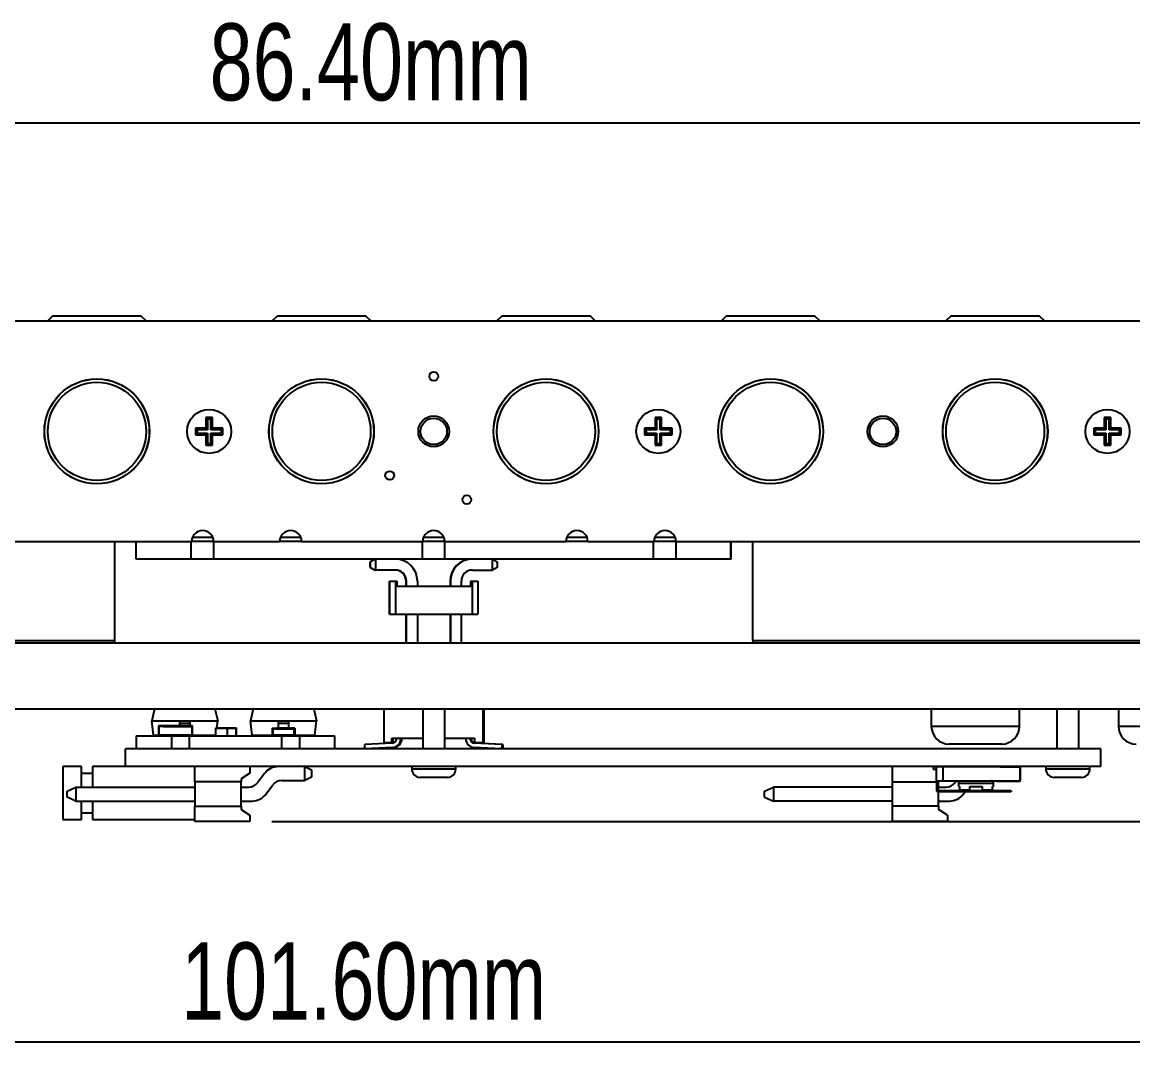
# Model space of a CAD drawing. Header units: millimetres. Extents: x 5 to 292, y 4 to 204.
# Drawn here: x 65.5 to 116, y 67.7 to 115 of the extents above; entities that cross this region are included whole.
import ezdxf

# ---------------------------------------------------------------- set-up
doc = ezdxf.new("R2010")
doc.units = ezdxf.units.MM
doc.layers.add('LAYER_1', color=179, linetype='Continuous')
doc.styles.add('SLDTEXTSTYLE0', font='TXT', dxfattribs={"width": 0.75})
doc.dimstyles.new('SLDDIMSTYLE0', dxfattribs={"dimtxt": 3.5, "dimasz": 3.556, "dimexe": 0, "dimexo": 0.0625, "dimgap": 0.875, "dimtad": 1, "dimrnd": 1e-09, "dimzin": 4, "dimdsep": 46, "dimtxsty": 'SLDTEXTSTYLE0', "dimblk1": 'CLOSED', "dimblk2": 'CLOSED', "dimsah": 1, "dimcen": 0.09, "dimadec": 0, "dimazin": 1, "dimtfac": 1, "dimtofl": 0, "dimtmove": 0, "dimatfit": 3, "dimldrblk": 'CLOSED', "dimfxl": 1, "dimfrac": 2, "dimtolj": 1, "dimtzin": 12, "dimarcsym": 0})
doc.dimstyles.new('SLDDIMSTYLE1', dxfattribs={"dimtxt": 3.5, "dimasz": 3.556, "dimexe": 0, "dimexo": 0.0625, "dimgap": 0.875, "dimtad": 1, "dimrnd": 1e-09, "dimzin": 12, "dimdsep": 46, "dimtxsty": 'SLDTEXTSTYLE0', "dimblk1": 'CLOSED', "dimblk2": 'CLOSED', "dimsah": 1, "dimcen": 0.09, "dimadec": 0, "dimazin": 3, "dimtfac": 1, "dimtmove": 0, "dimatfit": 0, "dimldrblk": 'CLOSED', "dimfxl": 1, "dimfrac": 2, "dimtolj": 1, "dimtzin": 12, "dimarcsym": 0})

# ---------------------------------------------------------------- blocks, each defined once
blk = doc.blocks.new('_CLOSED')
at = {"color": 0, "linetype": 'ByBlock', "lineweight": -2}
for p, q in [((-1, 0.166667), (0, 0)), ((-1, 0.166667), (-1, -0.166667)), ((0, 0), (-1, -0.166667)), ((0, 0), (-1, 0))]:
    blk.add_line(p, q, dxfattribs=at)
blk = doc.blocks.new('_D')
at = {"layer": 'LAYER_1'}
for p, q in [((41.025, 98.41), (41.025, 111.431)), ((127.425, 98.41), (127.425, 111.431)), ((41.025, 110.431), (127.425, 110.431))]:
    blk.add_line(p, q, dxfattribs=at)
at = {"layer": 'LAYER_1', "xscale": 3.556, "yscale": 3.556, "rotation": 180}
blk.add_blockref('_CLOSED', (41.025, 110.431, 1.494), dxfattribs=at)
at = {"layer": 'LAYER_1', "xscale": 3.556, "yscale": 3.556}
blk.add_blockref('_CLOSED', (127.425, 110.431, 1.494), dxfattribs=at)
at = {"layer": 'LAYER_1', "insert": (74.043, 114.943), "char_height": 3.5, "attachment_point": 1, "style": 'SLDTEXTSTYLE0'}
blk.add_mtext('86.40mm', dxfattribs=at)
blk = doc.blocks.new('_D_1')
at = {"layer": 'LAYER_1'}
for p, q in [((146.454, 101.66), (146.454, 108.01)), ((122.925, 101.66), (147.454, 101.66)), ((146.454, 101.66), (146.454, 78.687)), ((76.872, 78.687), (147.454, 78.687)), ((146.454, 78.687), (146.454, 72.337))]:
    blk.add_line(p, q, dxfattribs=at)
at = {"layer": 'LAYER_1', "xscale": 3.556, "yscale": 3.556}
for p, rotation in [((146.454, 101.66, 1.494), 270), ((146.454, 78.687, 1.494), 90)]:
    blk.add_blockref('_CLOSED', p, dxfattribs=dict(at, rotation=rotation))
at = {"layer": 'LAYER_1', "insert": (141.942, 80.163), "char_height": 3.5, "attachment_point": 1, "rotation": 90, "style": 'SLDTEXTSTYLE0'}
blk.add_mtext('22.97mm', dxfattribs=at)
blk = doc.blocks.new('_D_2')
at = {"layer": 'LAYER_1'}
for p, q in [((33.425, 82.81), (33.425, 67.687)), ((135.025, 82.81), (135.025, 67.687)), ((33.425, 68.687), (135.025, 68.687))]:
    blk.add_line(p, q, dxfattribs=at)
at = {"layer": 'LAYER_1', "xscale": 3.556, "yscale": 3.556, "rotation": 180}
blk.add_blockref('_CLOSED', (33.425, 68.687, 1.494), dxfattribs=at)
at = {"layer": 'LAYER_1', "xscale": 3.556, "yscale": 3.556}
blk.add_blockref('_CLOSED', (135.025, 68.687, 1.494), dxfattribs=at)
at = {"layer": 'LAYER_1', "insert": (72.75, 73.199), "char_height": 3.5, "attachment_point": 1, "style": 'SLDTEXTSTYLE0'}
blk.add_mtext('101.60mm', dxfattribs=at)

msp = doc.modelspace()

# ---------------------------------------------------------------- linework, layer by layer
at = {"color": 7, "linetype": 'Continuous', "lineweight": 25}
for p, q in [((119.425, 101.41), (49.025, 101.41)), ((66.925, 101.66), (66.675, 101.41)), ((66.925, 101.66), (70.925, 101.66)), ((71.175, 101.41), (70.925, 101.66)), ((77.125, 101.66), (76.875, 101.41)), ((77.125, 101.66), (81.125, 101.66)), ((81.375, 101.41), (81.125, 101.66)), ((87.325, 101.66), (87.075, 101.41)), ((87.325, 101.66), (91.325, 101.66)), ((91.575, 101.41), (91.325, 101.66)), ((97.525, 101.66), (97.275, 101.41)), ((97.525, 101.66), (101.525, 101.66)), ((101.775, 101.41), (101.525, 101.66)), ((107.725, 101.66), (107.475, 101.41)), ((107.725, 101.66), (111.725, 101.66)), ((111.975, 101.41), (111.725, 101.66)), ((73.875, 97.035), (73.875, 96.56)), ((74.175, 97.035), (73.875, 97.035)), ((73.948, 96.962), (73.875, 97.035)), ((74.102, 96.962), (73.948, 96.962)), ((73.948, 96.962), (73.948, 96.487)), ((74.102, 96.962), (74.175, 97.035)), ((74.102, 96.487), (74.102, 96.962)), ((74.175, 96.56), (74.175, 97.035)), ((94.348, 96.962), (94.275, 97.035)), ((94.575, 97.035), (94.275, 97.035)), ((94.275, 97.035), (94.275, 96.56)), ((94.502, 96.962), (94.348, 96.962)), ((94.348, 96.962), (94.348, 96.487)), ((94.502, 96.962), (94.575, 97.035)), ((94.502, 96.487), (94.502, 96.962)), ((94.575, 96.56), (94.575, 97.035)), ((114.748, 96.962), (114.675, 97.035)), ((114.675, 97.035), (114.675, 96.56)), ((114.975, 97.035), (114.675, 97.035)), ((114.748, 96.962), (114.748, 96.487)), ((114.902, 96.962), (114.748, 96.962)), ((114.902, 96.962), (114.975, 97.035)), ((114.902, 96.487), (114.902, 96.962)), ((114.975, 96.56), (114.975, 97.035)), ((73.875, 96.56), (73.4, 96.56)), ((73.4, 96.56), (73.4, 96.26)), ((73.473, 96.487), (73.4, 96.56)), ((73.473, 96.487), (73.473, 96.333)), ((73.948, 96.487), (73.473, 96.487)), ((73.948, 96.487), (73.875, 96.56)), ((74.102, 96.487), (74.175, 96.56)), ((74.577, 96.487), (74.102, 96.487)), ((74.65, 96.56), (74.175, 96.56)), ((74.577, 96.487), (74.65, 96.56)), ((74.577, 96.333), (74.577, 96.487)), ((74.65, 96.26), (74.65, 96.56)), ((93.873, 96.487), (93.8, 96.56)), ((93.8, 96.56), (93.8, 96.26)), ((94.275, 96.56), (93.8, 96.56)), ((93.873, 96.487), (93.873, 96.333)), ((94.348, 96.487), (93.873, 96.487)), ((94.348, 96.487), (94.275, 96.56)), ((94.502, 96.487), (94.575, 96.56)), ((94.977, 96.487), (94.502, 96.487)), ((95.05, 96.56), (94.575, 96.56)), ((94.977, 96.487), (95.05, 96.56)), ((94.977, 96.333), (94.977, 96.487)), ((95.05, 96.26), (95.05, 96.56)), ((114.273, 96.487), (114.2, 96.56)), ((114.2, 96.56), (114.2, 96.26)), ((114.675, 96.56), (114.2, 96.56)), ((114.273, 96.487), (114.273, 96.333)), ((114.748, 96.487), (114.273, 96.487)), ((114.748, 96.487), (114.675, 96.56)), ((114.902, 96.487), (114.975, 96.56)), ((115.377, 96.487), (114.902, 96.487)), ((115.45, 96.56), (114.975, 96.56)), ((115.377, 96.487), (115.45, 96.56)), ((115.377, 96.333), (115.377, 96.487)), ((115.45, 96.26), (115.45, 96.56)), ((73.473, 96.333), (73.4, 96.26)), ((73.4, 96.26), (73.875, 96.26)), ((73.473, 96.333), (73.948, 96.333)), ((73.948, 96.333), (73.875, 96.26)), ((73.875, 96.26), (73.875, 95.785)), ((73.948, 95.858), (73.875, 95.785)), ((73.948, 96.333), (73.948, 95.858)), ((73.948, 95.858), (74.102, 95.858)), ((74.102, 95.858), (74.102, 96.333)), ((74.102, 96.333), (74.175, 96.26)), ((74.102, 96.333), (74.577, 96.333)), ((74.102, 95.858), (74.175, 95.785)), ((74.175, 95.785), (74.175, 96.26)), ((74.175, 96.26), (74.65, 96.26)), ((74.577, 96.333), (74.65, 96.26)), ((93.873, 96.333), (93.8, 96.26)), ((93.8, 96.26), (94.275, 96.26)), ((93.873, 96.333), (94.348, 96.333)), ((94.348, 96.333), (94.275, 96.26)), ((94.275, 96.26), (94.275, 95.785)), ((94.348, 95.858), (94.275, 95.785)), ((94.348, 96.333), (94.348, 95.858)), ((94.348, 95.858), (94.502, 95.858)), ((94.502, 95.858), (94.502, 96.333)), ((94.502, 96.333), (94.575, 96.26)), ((94.502, 96.333), (94.977, 96.333)), ((94.502, 95.858), (94.575, 95.785)), ((94.575, 95.785), (94.575, 96.26)), ((94.575, 96.26), (95.05, 96.26)), ((94.977, 96.333), (95.05, 96.26)), ((114.273, 96.333), (114.2, 96.26)), ((114.2, 96.26), (114.675, 96.26)), ((114.273, 96.333), (114.748, 96.333)), ((114.748, 96.333), (114.675, 96.26)), ((114.675, 96.26), (114.675, 95.785)), ((114.748, 95.858), (114.675, 95.785)), ((114.748, 96.333), (114.748, 95.858)), ((114.748, 95.858), (114.902, 95.858)), ((114.902, 95.858), (114.902, 96.333)), ((114.902, 96.333), (114.975, 96.26)), ((114.902, 96.333), (115.377, 96.333)), ((114.902, 95.858), (114.975, 95.785)), ((114.975, 95.785), (114.975, 96.26)), ((114.975, 96.26), (115.45, 96.26)), ((115.377, 96.333), (115.45, 96.26)), ((73.875, 95.785), (74.175, 95.785)), ((94.275, 95.785), (94.575, 95.785)), ((114.675, 95.785), (114.975, 95.785)), ((49.025, 91.41), (73.225, 91.41)), ((69.725, 91.41), (69.725, 86.91)), ((70.716, 90.61), (70.716, 91.41)), ((73.21, 90.61), (73.21, 91.41)), ((74.225, 91.41), (73.225, 91.41)), ((73.267, 91.61), (74.183, 91.61)), ((74.225, 91.41), (77.225, 91.41)), ((74.23, 90.61), (74.23, 91.41)), ((78.225, 91.41), (77.225, 91.41)), ((77.267, 91.61), (78.183, 91.61)), ((78.225, 91.41), (83.725, 91.41)), ((83.71, 90.61), (83.71, 91.41)), ((84.725, 91.41), (83.725, 91.41)), ((83.767, 91.61), (84.683, 91.61)), ((84.725, 91.41), (90.225, 91.41)), ((84.73, 90.61), (84.73, 91.41)), ((91.225, 91.41), (90.225, 91.41)), ((90.267, 91.61), (91.183, 91.61)), ((91.225, 91.41), (94.225, 91.41)), ((94.21, 90.61), (94.21, 91.41)), ((95.225, 91.41), (94.225, 91.41)), ((94.267, 91.61), (95.183, 91.61)), ((95.225, 91.41), (119.425, 91.41)), ((95.23, 90.61), (95.23, 91.41)), ((97.72, 90.61), (97.72, 91.41)), ((97.734, 90.61), (97.734, 91.41)), ((98.725, 86.91), (98.725, 91.41)), ((71.716, 90.61), (70.716, 90.61)), ((73.21, 90.61), (71.716, 90.61)), ((74.23, 90.61), (73.21, 90.61)), ((83.71, 90.61), (74.23, 90.61)), ((81.56, 90.61), (81.343, 90.485)), ((81.343, 90.235), (81.343, 90.485)), ((81.573, 90.61), (81.357, 90.485)), ((81.357, 90.235), (81.357, 90.485)), ((81.56, 90.61), (81.56, 90.602)), ((81.573, 90.61), (81.573, 90.11)), ((84.73, 90.61), (83.71, 90.61)), ((94.21, 90.61), (84.73, 90.61)), ((86.89, 90.11), (86.89, 90.61)), ((86.89, 90.61), (87.107, 90.485)), ((87.107, 90.485), (87.107, 90.235)), ((95.23, 90.61), (94.21, 90.61)), ((96.72, 90.61), (95.23, 90.61)), ((97.72, 90.61), (96.72, 90.61)), ((97.734, 90.61), (97.72, 90.61)), ((81.343, 90.235), (81.56, 90.11)), ((81.357, 90.235), (81.573, 90.11)), ((81.56, 90.118), (81.56, 90.11)), ((81.573, 90.11), (81.56, 90.11)), ((82.482, 90.11), (81.573, 90.11)), ((85.982, 90.11), (86.89, 90.11)), ((87.107, 90.235), (86.89, 90.11)), ((82.218, 89.61), (82.232, 89.61)), ((82.218, 88.11), (82.218, 89.61)), ((82.232, 89.61), (82.482, 89.61)), ((82.232, 88.11), (82.232, 89.61)), ((82.482, 89.61), (82.482, 88.11)), ((82.482, 89.61), (82.557, 89.61)), ((82.557, 89.36), (82.557, 89.61)), ((85.907, 89.36), (82.557, 89.36)), ((82.968, 89.36), (82.968, 89.61)), ((82.982, 89.36), (82.982, 89.61)), ((83.482, 89.61), (83.482, 89.36)), ((84.968, 89.61), (84.968, 89.36)), ((84.982, 89.61), (84.982, 89.36)), ((85.482, 89.36), (85.482, 89.61)), ((85.893, 89.61), (85.907, 89.61)), ((85.893, 89.61), (85.893, 89.36)), ((85.907, 89.61), (85.907, 89.36)), ((85.907, 89.61), (85.982, 89.61)), ((85.982, 88.11), (85.982, 89.61)), ((85.982, 89.61), (86.232, 89.61)), ((86.232, 89.61), (86.232, 88.11)), ((82.218, 88.11), (82.232, 88.11)), ((82.232, 88.11), (82.482, 88.11)), ((82.482, 88.11), (85.982, 88.11)), ((82.968, 86.81), (82.968, 88.11)), ((82.982, 86.81), (82.982, 88.11)), ((83.482, 88.11), (83.482, 86.81)), ((84.968, 88.11), (84.968, 86.81)), ((84.982, 88.11), (84.982, 86.81)), ((85.482, 86.81), (85.482, 88.11)), ((85.982, 88.11), (86.232, 88.11)), ((36.595, 86.81), (131.855, 86.81)), ((41.025, 86.91), (69.725, 86.91)), ((69.725, 86.91), (69.725, 86.81)), ((98.725, 86.91), (98.725, 86.81)), ((98.725, 86.91), (127.425, 86.91)), ((36.595, 83.81), (131.855, 83.81)), ((71.54, 83.81), (71.413, 83.26)), ((74.286, 83.81), (74.413, 83.26)), ((76.027, 83.81), (75.9, 83.26)), ((78.773, 83.81), (78.9, 83.26)), ((81.951, 83.81), (81.951, 82.273)), ((83.725, 83.81), (83.725, 81.987)), ((84.725, 81.987), (84.725, 83.81)), ((86.451, 83.81), (86.451, 82.273)), ((86.505, 83.81), (86.505, 82.273)), ((106.825, 83.81), (106.825, 83.01)), ((110.825, 83.01), (110.825, 83.81)), ((112.525, 83.81), (112.525, 81.987)), ((113.525, 81.987), (113.525, 83.81)), ((115.325, 83.81), (115.325, 83.01)), ((71.413, 83.26), (72.671, 83.26)), ((71.493, 82.61), (71.413, 83.26)), ((72.671, 83.26), (73.155, 83.26)), ((72.671, 83.26), (72.671, 83.16)), ((73.155, 83.16), (73.155, 83.26)), ((73.155, 83.26), (74.413, 83.26)), ((74.375, 82.947), (74.413, 83.26)), ((75.9, 83.26), (77.158, 83.26)), ((75.98, 82.61), (75.9, 83.26)), ((77.158, 83.26), (77.642, 83.26)), ((77.158, 83.26), (77.158, 83.16)), ((77.642, 83.16), (77.642, 83.26)), ((77.642, 83.26), (78.9, 83.26)), ((78.82, 82.61), (78.9, 83.26)), ((71.717, 83.037), (71.937, 83.037)), ((71.717, 83.032), (71.717, 83.037)), ((71.717, 83.032), (71.717, 82.592)), ((71.942, 83.032), (71.717, 83.032)), ((71.942, 83.007), (71.747, 83.007)), ((71.747, 82.617), (71.747, 83.007)), ((71.942, 83.032), (71.937, 83.037)), ((71.937, 83.037), (72.017, 83.037)), ((71.942, 83.032), (71.942, 83.007)), ((72.017, 83.032), (71.942, 83.032)), ((71.942, 83.007), (73.042, 83.007)), ((72.017, 83.037), (72.017, 83.036)), ((72.017, 83.031), (72.022, 83.036)), ((72.017, 83.036), (72.022, 83.036)), ((72.017, 83.031), (72.017, 83.007)), ((72.967, 83.031), (72.017, 83.031)), ((72.022, 83.036), (72.962, 83.036)), ((72.671, 83.16), (73.155, 83.16)), ((72.671, 83.16), (72.671, 83.036)), ((72.967, 83.031), (72.962, 83.036)), ((72.962, 83.036), (72.967, 83.036)), ((72.967, 83.036), (72.967, 83.037)), ((72.967, 83.037), (73.047, 83.037)), ((73.042, 83.032), (72.967, 83.032)), ((72.967, 83.007), (72.967, 83.031)), ((73.042, 83.032), (73.047, 83.037)), ((73.042, 83.032), (73.042, 83.007)), ((73.267, 83.032), (73.042, 83.032)), ((73.042, 83.007), (73.237, 83.007)), ((73.047, 83.037), (73.267, 83.037)), ((73.155, 83.037), (73.155, 83.16)), ((73.237, 83.007), (73.237, 82.617)), ((73.267, 83.037), (73.267, 83.032)), ((73.267, 82.592), (73.267, 83.032)), ((74.325, 82.937), (74.835, 82.937)), ((74.325, 82.587), (74.325, 82.937)), ((74.33, 82.947), (74.33, 82.937)), ((74.33, 82.947), (74.83, 82.947)), ((74.83, 82.947), (74.83, 82.937)), ((74.83, 82.947), (75.247, 82.947)), ((74.835, 82.937), (74.835, 82.592)), ((74.835, 82.937), (75.251, 82.937)), ((75.247, 82.947), (75.247, 82.937)), ((75.247, 82.947), (75.249, 82.947)), ((75.249, 82.947), (75.249, 82.937)), ((75.251, 82.937), (75.251, 82.587)), ((75.251, 82.937), (75.252, 82.937)), ((75.251, 82.617), (75.251, 82.907)), ((75.252, 82.907), (75.251, 82.907)), ((75.252, 82.937), (75.252, 82.907)), ((75.252, 82.937), (75.255, 82.937)), ((75.252, 82.907), (75.255, 82.907)), ((75.255, 82.937), (75.255, 82.907)), ((75.255, 82.937), (75.256, 82.937)), ((75.255, 82.907), (75.255, 82.617)), ((75.255, 82.907), (75.255, 82.907)), ((75.256, 82.587), (75.256, 82.937)), ((76.893, 82.937), (77.043, 82.937)), ((76.893, 82.937), (76.893, 82.592)), ((77.043, 82.907), (76.923, 82.907)), ((76.923, 82.617), (76.923, 82.907)), ((76.923, 82.907), (76.923, 82.617)), ((77.043, 82.937), (77.043, 82.907)), ((77.043, 82.937), (77.043, 82.907)), ((77.043, 82.937), (77.043, 82.937)), ((77.043, 82.937), (77.094, 82.937)), ((77.043, 82.907), (77.043, 82.907)), ((77.043, 82.907), (77.743, 82.907)), ((77.093, 82.936), (77.693, 82.936)), ((77.093, 82.936), (77.093, 82.907)), ((77.094, 82.947), (77.094, 82.937)), ((77.094, 82.947), (77.693, 82.947)), ((77.094, 82.937), (77.693, 82.937)), ((77.158, 83.16), (77.642, 83.16)), ((77.158, 83.16), (77.158, 82.947)), ((77.642, 82.947), (77.642, 83.16)), ((77.693, 82.947), (77.693, 82.937)), ((77.693, 82.947), (77.695, 82.947)), ((77.693, 82.937), (77.693, 82.937)), ((77.693, 82.937), (77.743, 82.937)), ((77.693, 82.907), (77.693, 82.936)), ((77.693, 82.907), (77.693, 82.936)), ((77.693, 82.936), (77.693, 82.936)), ((77.695, 82.947), (77.695, 82.937)), ((77.695, 82.947), (77.698, 82.947)), ((77.695, 82.937), (77.695, 82.937)), ((77.698, 82.947), (77.698, 82.937)), ((77.698, 82.947), (77.7, 82.947)), ((77.7, 82.947), (77.703, 82.947)), ((77.7, 82.947), (77.7, 82.937)), ((77.703, 82.947), (77.703, 82.937)), ((77.703, 82.947), (77.706, 82.947)), ((77.706, 82.947), (77.708, 82.947)), ((77.706, 82.947), (77.706, 82.937)), ((77.708, 82.947), (77.708, 82.937)), ((77.708, 82.947), (77.711, 82.947)), ((77.711, 82.947), (77.711, 82.937)), ((77.711, 82.947), (77.714, 82.947)), ((77.714, 82.947), (77.714, 82.937)), ((77.714, 82.947), (77.716, 82.947)), ((77.716, 82.947), (77.719, 82.947)), ((77.716, 82.947), (77.716, 82.937)), ((77.719, 82.947), (77.719, 82.937)), ((77.719, 82.947), (77.721, 82.947)), ((77.721, 82.947), (77.721, 82.937)), ((77.743, 82.937), (77.743, 82.907)), ((77.893, 82.937), (77.743, 82.937)), ((77.743, 82.907), (77.863, 82.907)), ((77.863, 82.907), (77.863, 82.617)), ((77.893, 82.587), (77.893, 82.937)), ((77.893, 82.937), (77.895, 82.937)), ((77.895, 82.937), (77.895, 82.587)), ((77.898, 82.937), (77.895, 82.937)), ((77.898, 82.587), (77.898, 82.937)), ((77.898, 82.937), (77.9, 82.937)), ((77.903, 82.937), (77.9, 82.937)), ((77.9, 82.937), (77.9, 82.587)), ((77.903, 82.587), (77.903, 82.937)), ((77.903, 82.937), (77.905, 82.937)), ((77.908, 82.937), (77.905, 82.937)), ((77.905, 82.937), (77.905, 82.587)), ((77.908, 82.587), (77.908, 82.937)), ((77.908, 82.937), (77.911, 82.937)), ((77.911, 82.937), (77.911, 82.587)), ((77.913, 82.937), (77.911, 82.937)), ((77.913, 82.587), (77.913, 82.937)), ((77.913, 82.937), (77.916, 82.937)), ((77.919, 82.937), (77.916, 82.937)), ((77.916, 82.937), (77.916, 82.587)), ((77.919, 82.587), (77.919, 82.937)), ((77.919, 82.937), (77.921, 82.937)), ((77.921, 82.937), (77.921, 82.587)), ((70.715, 82.587), (70.715, 81.987)), ((70.715, 82.587), (71.715, 82.587)), ((71.493, 82.61), (71.717, 82.61)), ((71.567, 82.587), (71.567, 82.61)), ((71.715, 82.587), (72.31, 82.587)), ((71.717, 82.592), (72.017, 82.592)), ((71.717, 82.587), (71.717, 82.592)), ((72.017, 82.617), (71.747, 82.617)), ((72.017, 82.592), (72.017, 82.617)), ((72.967, 82.617), (72.017, 82.617)), ((72.017, 82.592), (72.017, 82.587)), ((72.09, 82.592), (72.085, 82.587)), ((72.09, 82.592), (72.09, 82.617)), ((72.09, 82.592), (72.092, 82.592)), ((72.092, 82.592), (72.092, 82.617)), ((72.092, 82.61), (72.671, 82.61)), ((72.219, 82.587), (72.219, 82.61)), ((72.31, 82.587), (72.31, 81.987)), ((72.31, 82.587), (73.12, 82.587)), ((72.671, 82.587), (72.671, 82.617)), ((72.892, 82.617), (72.892, 82.592)), ((72.892, 82.592), (72.894, 82.592)), ((72.894, 82.617), (72.894, 82.592)), ((72.899, 82.587), (72.894, 82.592)), ((73.237, 82.617), (72.967, 82.617)), ((72.967, 82.617), (72.967, 82.592)), ((72.967, 82.592), (73.267, 82.592)), ((72.967, 82.587), (72.967, 82.592)), ((73.12, 82.587), (73.12, 81.987)), ((73.12, 82.587), (77.31, 82.587)), ((73.267, 82.61), (74.325, 82.61)), ((73.267, 82.592), (73.267, 82.587)), ((73.495, 82.61), (73.495, 82.587)), ((73.608, 82.61), (73.608, 82.587)), ((74.091, 82.587), (74.091, 82.61)), ((74.195, 82.587), (74.195, 82.61)), ((74.245, 82.61), (74.245, 82.587)), ((74.835, 82.592), (74.835, 82.587)), ((75.252, 82.617), (75.251, 82.617)), ((75.252, 82.587), (75.252, 82.617)), ((75.254, 82.617), (75.252, 82.617)), ((75.254, 82.617), (75.254, 82.587)), ((75.255, 82.617), (75.254, 82.617)), ((75.98, 82.61), (76.893, 82.61)), ((76.222, 82.61), (76.222, 82.587)), ((76.705, 82.587), (76.705, 82.61)), ((76.893, 82.592), (77.143, 82.592)), ((77.143, 82.617), (76.923, 82.617)), ((76.923, 82.617), (76.923, 82.617)), ((77.143, 82.617), (77.143, 82.617)), ((77.143, 82.587), (77.143, 82.617)), ((77.143, 82.592), (77.143, 82.617)), ((77.643, 82.617), (77.143, 82.617)), ((77.192, 82.587), (77.192, 82.617)), ((77.194, 82.587), (77.194, 82.617)), ((77.195, 82.587), (77.195, 82.617)), ((77.197, 82.587), (77.197, 82.617)), ((77.199, 82.587), (77.199, 82.617)), ((77.2, 82.587), (77.2, 82.617)), ((77.202, 82.587), (77.202, 82.617)), ((77.204, 82.587), (77.204, 82.617)), ((77.205, 82.587), (77.205, 82.617)), ((77.207, 82.587), (77.207, 82.617)), ((77.209, 82.587), (77.209, 82.617)), ((77.21, 82.587), (77.21, 82.617)), ((77.212, 82.587), (77.212, 82.617)), ((77.215, 82.587), (77.215, 82.617)), ((77.215, 82.587), (77.215, 82.617)), ((77.218, 82.587), (77.218, 82.617)), ((77.22, 82.587), (77.22, 82.617)), ((77.221, 82.587), (77.221, 82.617)), ((77.31, 82.587), (77.31, 81.987)), ((77.31, 82.587), (78.12, 82.587)), ((77.594, 82.617), (77.594, 82.587)), ((77.595, 82.617), (77.595, 82.587)), ((77.643, 82.617), (77.643, 82.587)), ((77.863, 82.617), (77.643, 82.617)), ((77.921, 82.61), (78.82, 82.61)), ((78.094, 82.61), (78.094, 82.587)), ((78.12, 82.587), (78.12, 81.987)), ((78.12, 82.587), (78.715, 82.587)), ((78.578, 82.587), (78.578, 82.61)), ((78.715, 82.587), (79.715, 82.587)), ((79.715, 82.587), (79.715, 81.987)), ((82.337, 82.253), (81.089, 82.187)), ((81.951, 82.273), (82.326, 82.273)), ((82.326, 82.473), (83.725, 82.473)), ((82.326, 82.273), (82.326, 82.473)), ((82.326, 82.273), (82.38, 82.273)), ((82.38, 82.273), (82.38, 82.473)), ((82.526, 82.452), (82.526, 82.473)), ((82.726, 82.452), (82.726, 82.473)), ((82.78, 82.452), (82.78, 82.473)), ((84.725, 82.473), (86.076, 82.473)), ((85.676, 82.473), (85.676, 82.452)), ((85.876, 82.473), (85.876, 82.452)), ((85.93, 82.473), (85.93, 82.452)), ((87.314, 82.187), (86.066, 82.253)), ((86.076, 82.473), (86.076, 82.273)), ((86.076, 82.273), (86.451, 82.273)), ((87.368, 82.187), (86.119, 82.253)), ((86.451, 82.273), (86.505, 82.273)), ((70.225, 81.187), (70.225, 81.987)), ((72.225, 81.987), (70.225, 81.987)), ((112.525, 81.987), (72.225, 81.987)), ((81.099, 81.987), (81.089, 82.187)), ((82.347, 82.053), (81.099, 81.987)), ((82.401, 82.053), (81.152, 81.987)), ((81.152, 81.987), (81.152, 81.99)), ((87.304, 81.987), (86.055, 82.053)), ((87.314, 82.187), (87.304, 81.987)), ((87.357, 81.987), (87.304, 81.99)), ((87.368, 82.187), (87.357, 81.987)), ((110.025, 82.21), (107.625, 82.21)), ((114.525, 81.987), (112.525, 81.987)), ((114.525, 81.187), (114.525, 81.987)), ((68.222, 81.187), (67.372, 81.187)), ((67.372, 81.187), (67.372, 78.787)), ((68.222, 80.252), (68.222, 81.187)), ((68.222, 80.887), (68.722, 80.887)), ((70.225, 81.187), (68.722, 81.187)), ((68.722, 81.187), (68.722, 80.252)), ((72.225, 81.187), (70.225, 81.187)), ((112.525, 81.187), (72.225, 81.187)), ((73.372, 80.487), (73.372, 81.187)), ((75.872, 80.887), (75.472, 80.637)), ((75.872, 81.187), (75.872, 80.887)), ((76.532, 80.867), (76.222, 80.453)), ((78.372, 80.557), (78.372, 81.187)), ((78.372, 81.187), (78.672, 81.037)), ((78.672, 81.037), (78.672, 80.707)), ((83.225, 81.187), (83.225, 81.087)), ((85.225, 81.087), (85.225, 81.187)), ((105.052, 81.187), (105.052, 80.487)), ((106.905, 81.17), (106.905, 81.07)), ((107.055, 81.17), (106.905, 81.17)), ((106.905, 81.07), (107.055, 81.07)), ((107.055, 80.535), (107.055, 81.17)), ((107.355, 81.17), (107.055, 81.17)), ((107.355, 80.535), (107.355, 81.17)), ((110.805, 81.17), (107.355, 81.17)), ((107.552, 81.187), (107.552, 81.17)), ((107.553, 81.187), (107.553, 81.17)), ((109.968, 81.187), (109.968, 81.175)), ((109.968, 81.175), (110.829, 81.175)), ((110.052, 81.17), (110.052, 81.175)), ((110.077, 81.175), (110.088, 81.17)), ((110.078, 81.175), (110.088, 81.17)), ((110.855, 81.12), (110.855, 81.149)), ((110.855, 80.585), (110.855, 81.12)), ((110.868, 80.56), (110.868, 81.149)), ((112.025, 81.187), (112.025, 81.087)), ((114.525, 81.187), (112.525, 81.187)), ((114.025, 81.087), (114.025, 81.187)), ((67.572, 80.072), (67.972, 80.252)), ((67.972, 80.252), (67.972, 79.622)), ((67.972, 80.252), (73.372, 80.252)), ((75.472, 80.487), (73.372, 80.487)), ((73.372, 80.487), (73.372, 79.387)), ((75.472, 80.637), (75.472, 80.487)), ((75.472, 79.387), (75.472, 80.487)), ((75.472, 80.252), (75.822, 80.252)), ((76.612, 79.943), (76.922, 80.357)), ((77.322, 80.557), (78.372, 80.557)), ((78.672, 80.707), (78.372, 80.557)), ((83.644, 80.687), (83.601, 80.69)), ((84.075, 80.687), (83.644, 80.687)), ((84.076, 80.69), (84.075, 80.687)), ((84.374, 80.69), (84.076, 80.69)), ((84.375, 80.687), (84.374, 80.69)), ((84.806, 80.687), (84.375, 80.687)), ((84.849, 80.69), (84.806, 80.687)), ((99.252, 80.072), (99.652, 80.252)), ((99.652, 80.252), (99.652, 79.622)), ((105.052, 80.252), (99.652, 80.252)), ((105.052, 80.487), (107.055, 80.487)), ((105.052, 80.487), (105.052, 79.387)), ((107.055, 80.535), (107.355, 80.535)), ((107.055, 80.535), (107.055, 80.07)), ((107.155, 80.07), (107.155, 80.535)), ((107.155, 80.252), (107.501, 80.252)), ((107.355, 80.535), (110.805, 80.535)), ((107.963, 80.535), (107.902, 80.453)), ((108.055, 80.435), (108.055, 80.285)), ((108.055, 80.285), (108.104, 80.285)), ((108.104, 80.285), (108.104, 80.135)), ((108.58, 80.285), (109.13, 80.285)), ((108.58, 80.135), (108.58, 80.285)), ((109.13, 80.285), (109.13, 80.135)), ((109.596, 80.522), (109.596, 80.535)), ((109.796, 80.522), (109.596, 80.522)), ((109.606, 80.285), (109.655, 80.285)), ((109.606, 80.135), (109.606, 80.285)), ((109.655, 80.285), (109.655, 80.435)), ((109.796, 80.535), (109.796, 80.522)), ((109.796, 80.522), (110.829, 80.522)), ((110.829, 80.535), (110.805, 80.535)), ((110.855, 80.56), (110.855, 80.585)), ((112.444, 80.687), (112.401, 80.69)), ((112.875, 80.687), (112.444, 80.687)), ((112.876, 80.69), (112.875, 80.687)), ((113.174, 80.69), (112.876, 80.69)), ((113.175, 80.687), (113.174, 80.69)), ((113.606, 80.687), (113.175, 80.687)), ((113.649, 80.69), (113.606, 80.687)), ((67.572, 79.802), (67.572, 80.072)), ((67.972, 79.622), (67.572, 79.802)), ((99.252, 79.802), (99.252, 80.072)), ((99.252, 79.802), (99.652, 79.622)), ((107.055, 80.07), (107.155, 80.07)), ((107.152, 79.387), (107.152, 80.07)), ((107.195, 80.085), (107.195, 80.035)), ((107.34, 80.085), (107.195, 80.085)), ((107.34, 80.035), (107.195, 80.035)), ((107.34, 80.085), (107.34, 80.035)), ((110.105, 80.085), (107.34, 80.085)), ((110.105, 80.035), (107.34, 80.035)), ((108.104, 80.135), (108.58, 80.135)), ((108.292, 79.943), (108.36, 80.035)), ((108.292, 79.943), (108.361, 80.035)), ((109.13, 80.135), (109.606, 80.135)), ((110.105, 80.035), (110.105, 80.085)), ((110.455, 80.085), (110.105, 80.085)), ((110.455, 80.035), (110.105, 80.035)), ((110.455, 80.085), (110.455, 80.035)), ((67.972, 79.622), (73.372, 79.622)), ((68.222, 78.787), (68.222, 79.622)), ((68.722, 79.622), (68.722, 78.787)), ((73.372, 78.687), (73.372, 79.387)), ((73.372, 79.387), (75.472, 79.387)), ((75.472, 79.622), (75.971, 79.622)), ((75.472, 79.387), (75.472, 79.237)), ((75.472, 79.237), (75.872, 78.987)), ((105.052, 79.622), (99.652, 79.622)), ((107.152, 79.387), (105.052, 79.387)), ((105.052, 79.387), (105.052, 78.687)), ((107.152, 79.622), (107.651, 79.622)), ((107.152, 79.387), (107.152, 79.237)), ((107.153, 79.387), (107.152, 79.387)), ((107.552, 78.987), (107.152, 79.237)), ((107.153, 79.387), (107.153, 79.622)), ((107.153, 79.387), (107.153, 79.237)), ((107.553, 78.987), (107.153, 79.237)), ((67.372, 78.787), (68.222, 78.787)), ((68.222, 79.087), (68.722, 79.087)), ((68.722, 78.787), (73.372, 78.787)), ((75.872, 78.987), (75.872, 78.687)), ((107.552, 78.987), (107.552, 78.687)), ((107.553, 78.987), (107.553, 78.687)), ((75.872, 78.687), (73.372, 78.687)), ((107.552, 78.687), (105.052, 78.687)), ((107.553, 78.687), (107.552, 78.687))]:
    msp.add_line(p, q, dxfattribs=at)
at = {"color": 8, "linetype": 'Continuous', "lineweight": 25}
for p, q in [((110.825, 83.01), (106.825, 83.01)), ((119.325, 83.01), (115.325, 83.01)), ((72.017, 82.592), (72.09, 82.592)), ((72.894, 82.592), (72.967, 82.592)), ((83.225, 81.087), (85.225, 81.087)), ((112.025, 81.087), (114.025, 81.087)), ((108.055, 80.435), (109.655, 80.435))]:
    msp.add_line(p, q, dxfattribs=at)
at = {"color": 7, "linetype": 'Continuous', "lineweight": 25, "flags": 128}
msp.add_lwpolyline([(108.852, 81.187), (108.759, 81.182), (108.684, 81.17)], dxfattribs=at)
at = {"color": 7, "linetype": 'Continuous', "lineweight": 25}
for centre, radius in [((84.225, 98.91), 0.2), ((68.925, 96.41), 2.385), ((68.925, 96.41), 2.381), ((68.925, 96.41), 2.231), ((79.125, 96.41), 2.385), ((79.125, 96.41), 2.381), ((79.125, 96.41), 2.231), ((89.325, 96.41), 2.385), ((89.325, 96.41), 2.381), ((89.325, 96.41), 2.231), ((99.525, 96.41), 2.385), ((99.525, 96.41), 2.381), ((99.525, 96.41), 2.231), ((109.725, 96.41), 2.385), ((109.725, 96.41), 2.381), ((109.725, 96.41), 2.231), ((74.025, 96.41), 1), ((94.425, 96.41), 1), ((114.825, 96.41), 1), ((84.225, 96.41), 0.7), ((84.225, 96.41), 0.6), ((104.625, 96.41), 0.7), ((104.625, 96.41), 0.6), ((82.225, 94.41), 0.2), ((85.725, 93.31), 0.2)]:
    msp.add_circle(centre, radius, dxfattribs=at)
for centre, radius, start, end in [((73.725, 91.41), 0.5, 0, 180), ((77.725, 91.41), 0.5, 0, 180), ((84.225, 91.41), 0.5, 0, 180), ((90.725, 91.41), 0.5, 0, 180), ((94.725, 91.41), 0.5, 0, 180), ((82.482, 89.61), 1, 0, 90), ((85.968, 89.61), 1, 90, 180), ((85.982, 89.61), 1, 90, 180), ((82.468, 89.61), 0.5, 360, 90), ((82.482, 89.61), 0.5, 360, 90), ((85.982, 89.61), 0.5, 90, 180), ((107.625, 83.01), 0.8, 180, 270), ((110.025, 83.01), 0.8, 270, 0), ((116.125, 83.01), 0.8, 180, 270), ((72.087, 82.592), 0.005, 270.0285, 359.9715), ((72.897, 82.592), 0.005, 180.0071, 269.9716), ((74.83, 82.592), 0.005, 270, 0), ((77.176, 82.591), 0.283, 179.7498, 180.7623), ((77.404, 82.591), 0.262, 179.7302, 180.8246), ((82.326, 82.452), 0.2, 273, 360), ((82.326, 82.452), 0.4, 273, 360), ((82.38, 82.452), 0.4, 273, 360), ((86.076, 82.452), 0.4, 180, 267), ((86.076, 82.452), 0.2, 180, 267), ((86.13, 82.452), 0.2, 180, 267), ((77.172, 80.387), 0.8, 90, 143.1792), ((83.625, 81.087), 0.4, 180, 266.5132), ((84.825, 81.087), 0.4, 273.4832, 0), ((110.805, 81.12), 0.05, 0, 90), ((110.829, 81.149), 0.0381, 0, 90), ((110.829, 81.149), 0.0254, 360, 90), ((112.425, 81.087), 0.4, 180, 266.5132), ((113.625, 81.087), 0.4, 273.4832, 0), ((75.822, 80.752), 0.5, 270, 323.1792), ((77.322, 80.057), 0.5, 90, 143.1792), ((107.501, 80.752), 0.5, 270, 323.1792), ((108.155, 80.435), 0.1, 90, 180), ((109.555, 80.435), 0.1, 65.9727, 90), ((109.555, 80.435), 0.1, 360, 60.8092), ((110.805, 80.585), 0.05, 270, 360), ((110.829, 80.56), 0.0254, 270, 0), ((110.829, 80.56), 0.0381, 270, 360), ((75.971, 80.422), 0.8, 270, 323.1792), ((107.651, 80.422), 0.8, 270, 323.1792), ((107.652, 80.422), 0.8, 270, 323.1792)]:
    msp.add_arc(centre, radius, start, end, dxfattribs=at)
for points, knots in [([(108.051, 80.085), (108.057, 80.085), (108.069, 80.087), (108.086, 80.096), (108.098, 80.11), (108.103, 80.124), (108.103, 80.132), (108.104, 80.135)], [0, 0, 0, 0, 0.231054, 0.46229, 0.687548, 0.899905, 1, 1, 1, 1]), ([(108.58, 80.085), (108.58, 80.085), (108.58, 80.087), (108.58, 80.096), (108.58, 80.11), (108.58, 80.124), (108.58, 80.132), (108.58, 80.135)], [0, 0, 0, 0, 0.231083, 0.462304, 0.687549, 0.89991, 1, 1, 1, 1]), ([(109.13, 80.085), (109.13, 80.085), (109.13, 80.087), (109.13, 80.096), (109.13, 80.11), (109.13, 80.124), (109.13, 80.132), (109.13, 80.135)], [0, 0, 0, 0, 0.231083, 0.462304, 0.687549, 0.89991, 1, 1, 1, 1]), ([(109.659, 80.085), (109.653, 80.085), (109.64, 80.087), (109.624, 80.096), (109.612, 80.11), (109.607, 80.124), (109.606, 80.132), (109.606, 80.135)], [0, 0, 0, 0, 0.231059, 0.462289, 0.68755, 0.899905, 1, 1, 1, 1])]:
    msp.add_open_spline(points, degree=3, knots=knots, dxfattribs=at)

# ---------------------------------------------------------------- dimensions: what is measured, and where the dimension line sits
at = {"layer": 'LAYER_1'}
for base, p1, p2, picture, middle in [((127.425, 110.431), (41.025, 97.41), (127.425, 97.41), '_D', (84.236, 110.431)), ((135.025, 68.687), (33.425, 83.81), (135.025, 83.81), '_D_2', (84.236, 68.687))]:
    dim = msp.add_linear_dim(base=base, p1=p1, p2=p2, dimstyle='SLDDIMSTYLE0', dxfattribs=at)
    dim.commit()
    dim.dimension.update_dxf_attribs({"geometry": picture, "text_midpoint": middle, "dimtype": 160})
dim = msp.add_linear_dim(base=(146.454, 78.687), p1=(121.925, 101.66), p2=(75.872, 78.687), angle=90, dimstyle='SLDDIMSTYLE1', dxfattribs=at)
dim.commit()
dim.dimension.update_dxf_attribs({"geometry": '_D_1', "text_midpoint": (146.454, 90.357), "dimtype": 160})

doc.saveas('drawing.dxf')
